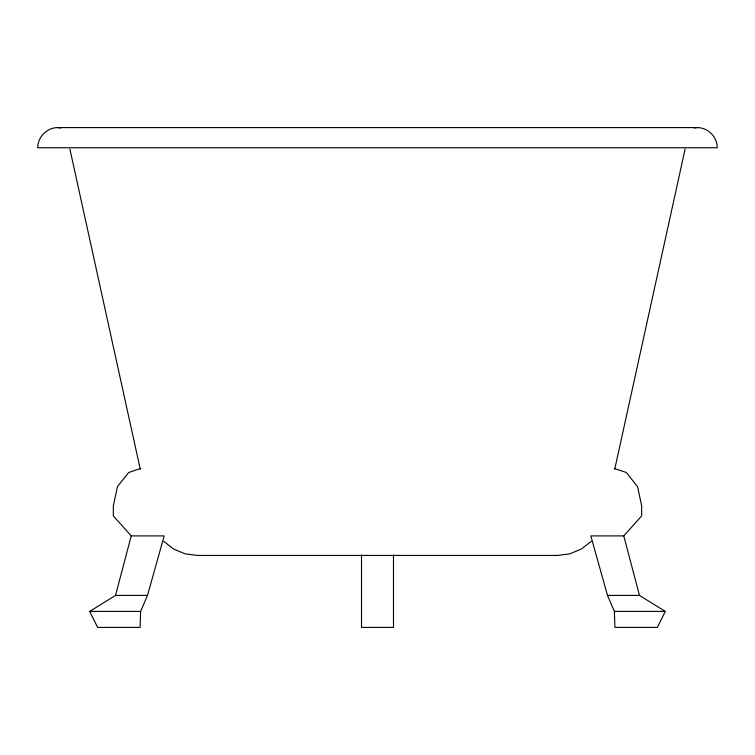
<?xml version="1.0" encoding="UTF-8"?>
<svg xmlns="http://www.w3.org/2000/svg" width="755" height="755" viewBox="0 0 755 755"><rect width="100%" height="100%" fill="white"/><g stroke="black" fill="none" stroke-linecap="round" stroke-linejoin="round"><path stroke-width="1.13" d="M147.508 595.421L140.619 611.418L140.081 627.405L97.65 627.405L89.703 611.418L115.515 595.421L147.508 595.421L164.184 535.908L131.238 535.908L113.325 515.92L113.325 505.925L117.45 486.626L128.709 472.488L140.798 468.43M614.73 469.242L685.106 149.065M115.515 595.421L131.238 535.908M607.492 595.421L639.485 595.421L665.297 611.418L657.35 627.405L614.919 627.405L614.381 611.418L607.492 595.421L590.816 535.908L623.762 535.908L641.674 515.92L641.674 505.925L637.55 486.626L626.291 472.488L614.202 468.43M591.288 541.354L581.35 549.045L569.78 553.877L557.369 555.453L197.631 555.453L185.22 553.877L173.65 549.045L163.712 541.354M57.739 127.595C46.97 127.538 37.675 137.032 37.75 147.754L717.25 147.754C717.326 137.032 708.03 127.538 697.261 127.595L57.739 127.595L60.834 128.01M694.166 128.01L697.261 127.595M89.703 611.418L140.619 611.418M614.381 611.418L665.297 611.418M623.762 535.908L639.485 595.421M69.894 149.065L140.27 469.242M393.487 555.019L393.487 627.405L361.513 627.405L361.513 555.019"/></g></svg>
